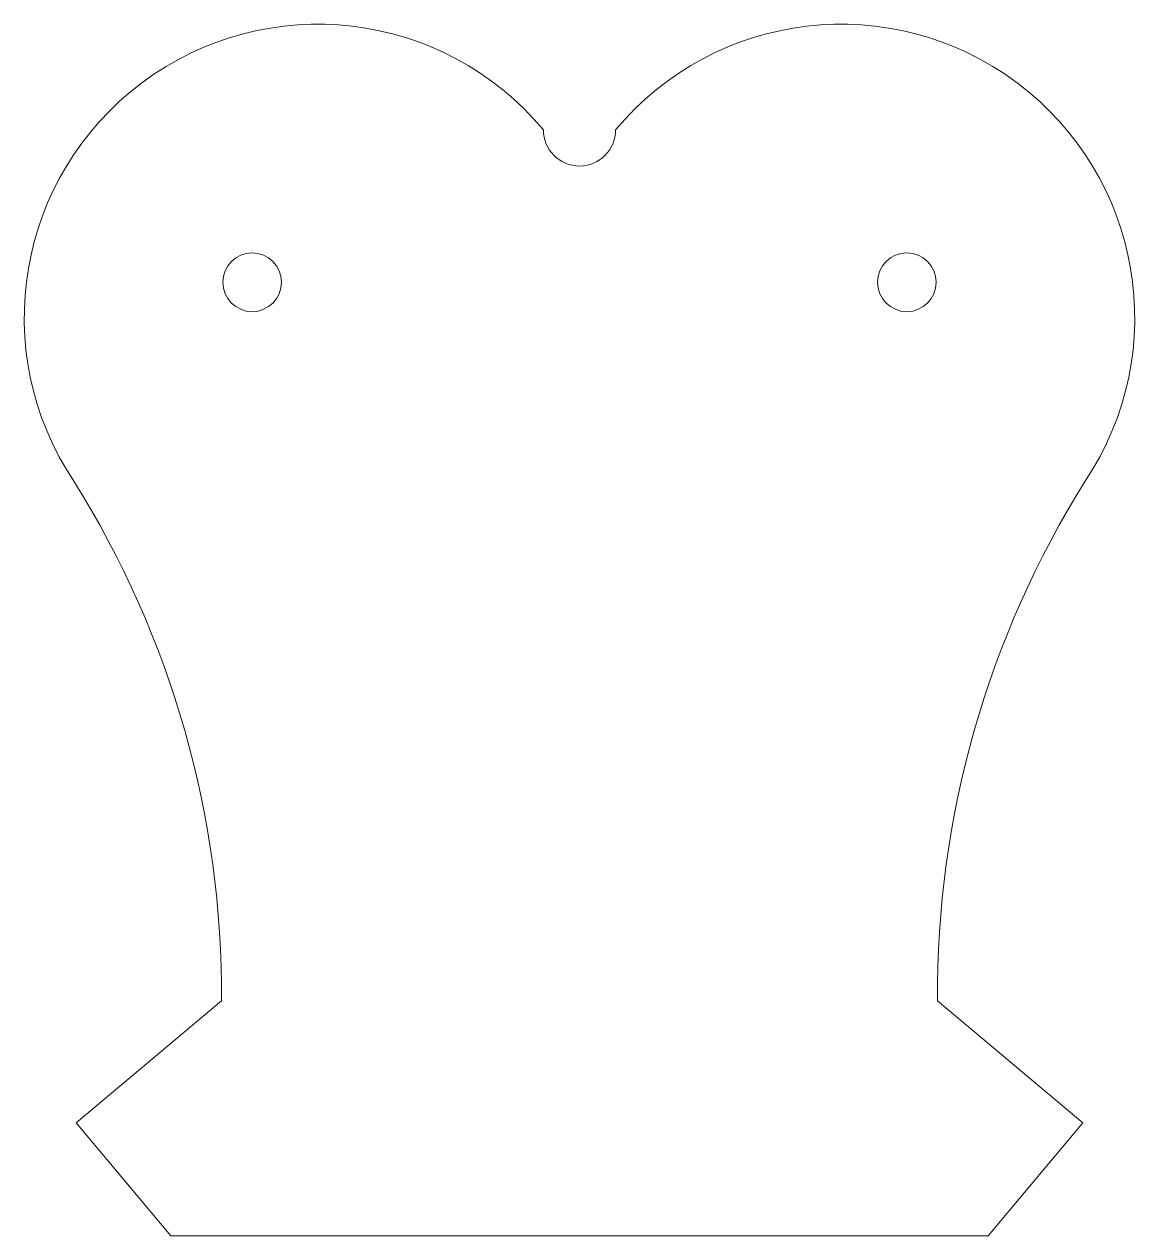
# Model space of a CAD drawing. Header units: millimetres. Extents: x -33.1 to 33.1, y -36 to 36.2.
import ezdxf

# ---------------------------------------------------------------- set-up
doc = ezdxf.new("R2010")
doc.units = ezdxf.units.MM
doc.layers.get('0').update_dxf_attribs({"linetype": 'CONTINUOUS', "lineweight": 0})

msp = doc.modelspace()

# ---------------------------------------------------------------- linework, layer by layer
for p, q in [((-21.33278, -22.047907), (-30, -29.320568)), ((30, -29.320568), (21.33278, -22.047907)), ((-30, -29.320568), (-24.356596, -36.046115)), ((24.356596, -36.046115), (30, -29.320568)), ((-24.356596, -36.046115), (24.356596, -36.046115))]:
    msp.add_line(p, q)
for centre, radius, start, end in [((-15.596483, 18.666184), 17.5, 39.778848, 126.790044), ((15.596483, 18.666184), 17.5, 53.209956, 140.221152), ((-15.596483, 18.666184), 17.5, 126.790044, -146.198761), ((15.596483, 18.666184), 17.5, -33.801239, 53.209956), ((0, 29.863139), 2.147387, 180, -90), ((0, 29.863139), 2.147387, -90, 0), ((-19.511364, 20.787715), 1.75, 90, 180), ((-19.511364, 20.787715), 1.75, 0, 90), ((19.511364, 20.787715), 1.75, 90, 180), ((19.511364, 20.787715), 1.75, 0, 90), ((-19.511364, 20.787715), 1.75, 180, -90), ((-19.511364, 20.787715), 1.75, -90, 0), ((19.511364, 20.787715), 1.75, 180, -90), ((19.511364, 20.787715), 1.75, -90, 0), ((-79.070881, -21.719238), 57.739036, -0.326148, 32.061928), ((79.070881, -21.719238), 57.739036, 147.938072, -179.673852)]:
    msp.add_arc(centre, radius, start, end)

doc.saveas('drawing.dxf')
